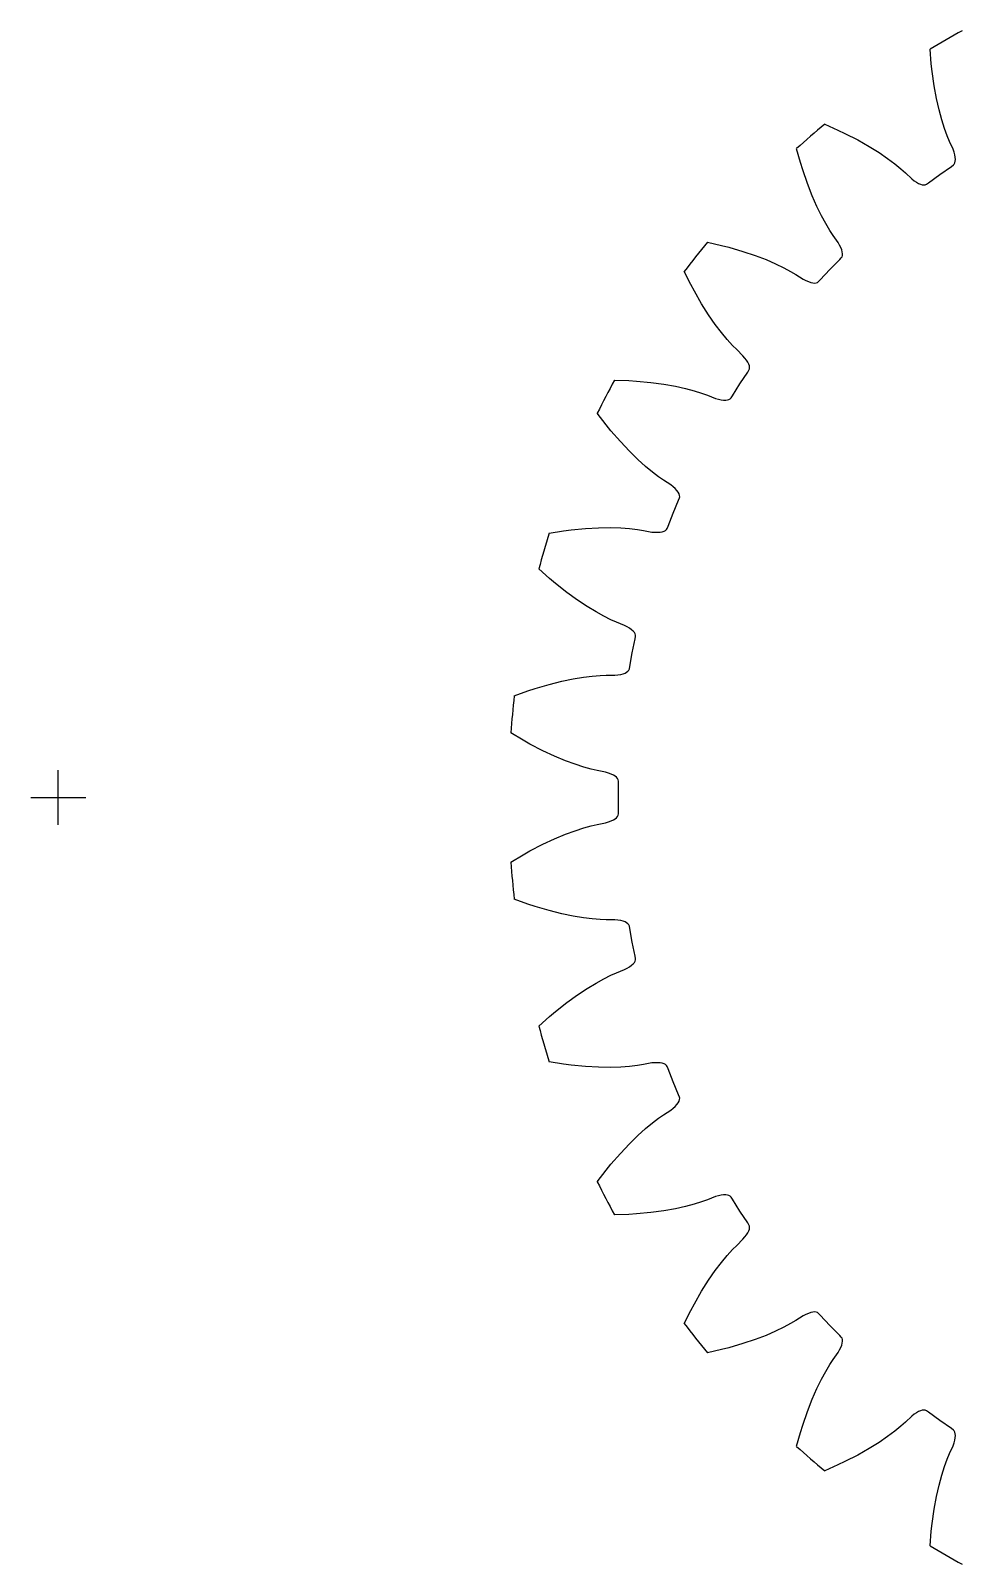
# Model space of a CAD drawing. Extents: x -0.3 to 22, y -8.7 to 8.7.
# Drawn here: x -0.28 to 9.04, y -7.67 to 7.67 of the extents above; entities that cross this region are included whole.
import ezdxf

# ---------------------------------------------------------------- set-up
doc = ezdxf.new("R2010")
doc.units = 0
doc.header["$MEASUREMENT"] = 0
doc.layers.get('0').update_dxf_attribs({"linetype": 'CONTINUOUS'})
doc.layers.add('layer0', color=7, linetype='CONTINUOUS')
doc.layers.add('layer1', color=7, linetype='CONTINUOUS')

msp = doc.modelspace()

# ---------------------------------------------------------------- linework, layer by layer
for p, q in [((0, -0.275), (0, 0.275)), ((0, -0.275), (0, 0.275)), ((-0.275, 0), (0.275, 0)), ((-0.275, 0), (0.275, 0))]:
    msp.add_line(p, q)
at = {"layer": 'layer0'}
for p, q in [((8.726, 7.339), (8.715, 7.483)), ((8.735, 7.262), (8.726, 7.339)), ((8.755, 7.119), (8.735, 7.262)), ((8.779, 6.99), (8.755, 7.119)), ((8.805, 6.877), (8.779, 6.99)), ((8.832, 6.777), (8.805, 6.877)), ((8.859, 6.691), (8.832, 6.777)), ((7.662, 6.733), (7.794, 6.675)), ((7.794, 6.675), (7.864, 6.642)), ((7.864, 6.642), (7.993, 6.576)), ((8.886, 6.618), (8.859, 6.691)), ((8.909, 6.562), (8.886, 6.618)), ((7.419, 6.35), (7.38, 6.489)), ((7.993, 6.576), (8.106, 6.512)), ((8.106, 6.512), (8.205, 6.45)), ((8.205, 6.45), (8.291, 6.391)), ((8.945, 6.483), (8.909, 6.562)), ((8.955, 6.454), (8.945, 6.483)), ((8.962, 6.427), (8.955, 6.454)), ((7.442, 6.277), (7.419, 6.35)), ((8.291, 6.391), (8.363, 6.338)), ((8.363, 6.338), (8.424, 6.288)), ((8.813, 6.232), (8.928, 6.312)), ((8.928, 6.312), (8.948, 6.326)), ((8.948, 6.326), (8.957, 6.335)), ((8.957, 6.335), (8.963, 6.348)), ((8.967, 6.403), (8.962, 6.427)), ((8.963, 6.348), (8.967, 6.363)), ((8.968, 6.382), (8.967, 6.403)), ((8.967, 6.363), (8.968, 6.382)), ((7.489, 6.14), (7.442, 6.277)), ((7.537, 6.018), (7.489, 6.14)), ((8.424, 6.288), (8.469, 6.248)), ((8.469, 6.248), (8.532, 6.189)), ((8.532, 6.189), (8.556, 6.169)), ((8.556, 6.169), (8.579, 6.154)), ((8.579, 6.154), (8.6, 6.142)), ((8.6, 6.142), (8.62, 6.134)), ((8.679, 6.135), (8.699, 6.149)), ((8.699, 6.149), (8.813, 6.232)), ((7.584, 5.911), (7.537, 6.018)), ((8.62, 6.134), (8.637, 6.129)), ((8.637, 6.129), (8.653, 6.128)), ((8.653, 6.128), (8.667, 6.129)), ((8.667, 6.129), (8.679, 6.135)), ((7.63, 5.818), (7.584, 5.911)), ((7.672, 5.74), (7.63, 5.818)), ((7.713, 5.672), (7.672, 5.74)), ((6.489, 5.554), (6.63, 5.522)), ((6.63, 5.522), (6.704, 5.503)), ((7.746, 5.622), (7.713, 5.672)), ((7.796, 5.551), (7.746, 5.622)), ((7.811, 5.524), (7.796, 5.551)), ((7.823, 5.5), (7.811, 5.524)), ((6.704, 5.503), (6.843, 5.462)), ((6.843, 5.462), (6.967, 5.42)), ((6.967, 5.42), (7.076, 5.379)), ((7.076, 5.379), (7.171, 5.337)), ((7.713, 5.279), (7.812, 5.38)), ((7.812, 5.38), (7.828, 5.397)), ((7.832, 5.477), (7.823, 5.5)), ((7.828, 5.397), (7.835, 5.408)), ((7.838, 5.456), (7.832, 5.477)), ((7.835, 5.408), (7.839, 5.422)), ((7.84, 5.438), (7.838, 5.456)), ((7.839, 5.422), (7.84, 5.438)), ((6.323, 5.132), (6.258, 5.261)), ((7.171, 5.337), (7.252, 5.298)), ((7.252, 5.298), (7.321, 5.261)), ((7.321, 5.261), (7.373, 5.23)), ((7.373, 5.23), (7.446, 5.184)), ((7.617, 5.176), (7.713, 5.279)), ((6.359, 5.064), (6.323, 5.132)), ((6.431, 4.938), (6.359, 5.064)), ((7.446, 5.184), (7.473, 5.17)), ((7.473, 5.17), (7.499, 5.159)), ((7.499, 5.159), (7.522, 5.151)), ((7.522, 5.151), (7.542, 5.147)), ((7.542, 5.147), (7.561, 5.145)), ((7.561, 5.145), (7.577, 5.147)), ((7.577, 5.147), (7.59, 5.151)), ((7.59, 5.151), (7.601, 5.159)), ((7.601, 5.159), (7.617, 5.176)), ((6.501, 4.828), (6.431, 4.938)), ((6.567, 4.732), (6.501, 4.828)), ((6.63, 4.649), (6.567, 4.732)), ((6.687, 4.58), (6.63, 4.649)), ((6.739, 4.522), (6.687, 4.58)), ((6.782, 4.479), (6.739, 4.522)), ((6.844, 4.418), (6.782, 4.479)), ((6.864, 4.395), (6.844, 4.418)), ((6.881, 4.373), (6.864, 4.395)), ((6.894, 4.353), (6.881, 4.373)), ((6.903, 4.333), (6.894, 4.353)), ((6.909, 4.316), (6.903, 4.333)), ((6.911, 4.3), (6.909, 4.316)), ((6.909, 4.286), (6.911, 4.3)), ((5.56, 4.174), (5.704, 4.169)), ((5.704, 4.169), (5.781, 4.165)), ((5.781, 4.165), (5.925, 4.151)), ((5.925, 4.151), (6.055, 4.133)), ((6.814, 4.136), (6.892, 4.254)), ((6.892, 4.254), (6.905, 4.274)), ((6.905, 4.274), (6.909, 4.286)), ((6.055, 4.133), (6.169, 4.113)), ((6.169, 4.113), (6.271, 4.09)), ((6.271, 4.09), (6.357, 4.067)), ((6.357, 4.067), (6.432, 4.044)), ((6.432, 4.044), (6.489, 4.023)), ((6.489, 4.023), (6.57, 3.992)), ((6.57, 3.992), (6.599, 3.983)), ((6.718, 3.987), (6.727, 3.996)), ((6.727, 3.996), (6.739, 4.017)), ((6.739, 4.017), (6.814, 4.136)), ((5.477, 3.728), (5.389, 3.843)), ((6.599, 3.983), (6.626, 3.977)), ((6.626, 3.977), (6.65, 3.974)), ((6.65, 3.974), (6.672, 3.973)), ((6.672, 3.973), (6.69, 3.976)), ((6.69, 3.976), (6.705, 3.98)), ((6.705, 3.98), (6.718, 3.987)), ((5.525, 3.668), (5.477, 3.728)), ((5.62, 3.559), (5.525, 3.668)), ((5.709, 3.463), (5.62, 3.559)), ((5.793, 3.382), (5.709, 3.463)), ((5.87, 3.312), (5.793, 3.382)), ((5.939, 3.255), (5.87, 3.312)), ((6.001, 3.208), (5.939, 3.255)), ((6.051, 3.173), (6.001, 3.208)), ((6.124, 3.126), (6.051, 3.173)), ((6.148, 3.107), (6.124, 3.126)), ((6.168, 3.089), (6.148, 3.107)), ((6.185, 3.071), (6.168, 3.089)), ((6.197, 3.054), (6.185, 3.071)), ((6.148, 2.843), (6.201, 2.973)), ((6.206, 3.038), (6.197, 3.054)), ((6.201, 2.973), (6.211, 2.996)), ((6.212, 3.022), (6.206, 3.038)), ((6.211, 2.996), (6.213, 3.008)), ((6.213, 3.008), (6.212, 3.022)), ((6.097, 2.712), (6.148, 2.843)), ((4.909, 2.643), (5.051, 2.666)), ((5.051, 2.666), (5.128, 2.676)), ((5.128, 2.676), (5.272, 2.69)), ((5.272, 2.69), (5.402, 2.697)), ((5.402, 2.697), (5.519, 2.699)), ((5.519, 2.699), (5.623, 2.696)), ((5.623, 2.696), (5.712, 2.689)), ((5.712, 2.689), (5.79, 2.68)), ((5.79, 2.68), (5.85, 2.671)), ((5.85, 2.671), (5.935, 2.655)), ((5.935, 2.655), (5.966, 2.652)), ((5.966, 2.652), (5.993, 2.652)), ((5.993, 2.652), (6.017, 2.653)), ((6.017, 2.653), (6.038, 2.657)), ((6.038, 2.657), (6.056, 2.662)), ((6.056, 2.662), (6.07, 2.67)), ((6.07, 2.67), (6.081, 2.679)), ((6.081, 2.679), (6.088, 2.69)), ((6.088, 2.69), (6.097, 2.712)), ((4.912, 2.19), (4.804, 2.286)), ((4.97, 2.14), (4.912, 2.19)), ((5.084, 2.05), (4.97, 2.14)), ((5.19, 1.974), (5.084, 2.05)), ((5.287, 1.909), (5.19, 1.974)), ((5.376, 1.856), (5.287, 1.909)), ((5.455, 1.813), (5.376, 1.856)), ((5.525, 1.778), (5.455, 1.813)), ((5.58, 1.754), (5.525, 1.778)), ((5.661, 1.721), (5.58, 1.754)), ((5.688, 1.707), (5.661, 1.721)), ((5.712, 1.693), (5.688, 1.707)), ((5.731, 1.678), (5.712, 1.693)), ((5.747, 1.664), (5.731, 1.678)), ((5.738, 1.448), (5.766, 1.586)), ((5.759, 1.65), (5.747, 1.664)), ((5.767, 1.636), (5.759, 1.65)), ((5.766, 1.586), (5.771, 1.609)), ((5.771, 1.622), (5.767, 1.636)), ((5.771, 1.609), (5.771, 1.622)), ((5.713, 1.309), (5.738, 1.448)), ((5.595, 1.226), (5.623, 1.23)), ((5.623, 1.23), (5.646, 1.236)), ((5.646, 1.236), (5.666, 1.244)), ((5.666, 1.244), (5.682, 1.253)), ((5.682, 1.253), (5.695, 1.263)), ((5.695, 1.263), (5.704, 1.274)), ((5.704, 1.274), (5.709, 1.286)), ((5.709, 1.286), (5.713, 1.309)), ((4.695, 1.066), (4.768, 1.09)), ((4.768, 1.09), (4.907, 1.131)), ((4.907, 1.131), (5.034, 1.163)), ((5.034, 1.163), (5.148, 1.187)), ((5.148, 1.187), (5.251, 1.203)), ((5.251, 1.203), (5.339, 1.214)), ((5.339, 1.214), (5.418, 1.22)), ((5.418, 1.22), (5.478, 1.222)), ((5.478, 1.222), (5.565, 1.223)), ((5.565, 1.223), (5.595, 1.226)), ((4.559, 1.017), (4.695, 1.066)), ((4.648, 0.572), (4.524, 0.646)), ((4.715, 0.535), (4.648, 0.572)), ((4.844, 0.468), (4.715, 0.535)), ((4.962, 0.413), (4.844, 0.468)), ((5.07, 0.368), (4.962, 0.413)), ((5.167, 0.332), (5.07, 0.368)), ((5.253, 0.305), (5.167, 0.332)), ((5.328, 0.284), (5.253, 0.305)), ((5.387, 0.271), (5.328, 0.284)), ((5.472, 0.253), (5.387, 0.271)), ((5.502, 0.245), (5.472, 0.253)), ((5.528, 0.235), (5.502, 0.245)), ((5.55, 0.225), (5.528, 0.235)), ((5.568, 0.214), (5.55, 0.225)), ((5.582, 0.202), (5.568, 0.214)), ((5.592, 0.19), (5.582, 0.202)), ((5.599, 0.177), (5.592, 0.19)), ((5.602, 0.165), (5.599, 0.177)), ((5.601, 0.141), (5.602, 0.165)), ((5.6, 0), (5.601, 0.141)), ((5.601, -0.141), (5.6, 0)), ((5.602, -0.165), (5.601, -0.141)), ((5.167, -0.332), (5.253, -0.305)), ((5.253, -0.305), (5.328, -0.284)), ((5.328, -0.284), (5.387, -0.271)), ((5.387, -0.271), (5.472, -0.253)), ((5.472, -0.253), (5.502, -0.245)), ((5.502, -0.245), (5.528, -0.235)), ((5.528, -0.235), (5.55, -0.225)), ((5.55, -0.225), (5.568, -0.214)), ((5.568, -0.214), (5.582, -0.202)), ((5.582, -0.202), (5.592, -0.19)), ((5.592, -0.19), (5.599, -0.177)), ((5.599, -0.177), (5.602, -0.165)), ((4.844, -0.468), (4.962, -0.413)), ((4.962, -0.413), (5.07, -0.368)), ((5.07, -0.368), (5.167, -0.332)), ((4.524, -0.646), (4.648, -0.572)), ((4.648, -0.572), (4.715, -0.535)), ((4.715, -0.535), (4.844, -0.468)), ((4.695, -1.066), (4.559, -1.017)), ((4.768, -1.09), (4.695, -1.066)), ((4.907, -1.131), (4.768, -1.09)), ((5.034, -1.163), (4.907, -1.131)), ((5.148, -1.187), (5.034, -1.163)), ((5.251, -1.203), (5.148, -1.187)), ((5.339, -1.214), (5.251, -1.203)), ((5.418, -1.22), (5.339, -1.214)), ((5.478, -1.222), (5.418, -1.22)), ((5.565, -1.223), (5.478, -1.222)), ((5.595, -1.226), (5.565, -1.223)), ((5.623, -1.23), (5.595, -1.226)), ((5.646, -1.236), (5.623, -1.23)), ((5.666, -1.244), (5.646, -1.236)), ((5.682, -1.253), (5.666, -1.244)), ((5.695, -1.263), (5.682, -1.253)), ((5.704, -1.274), (5.695, -1.263)), ((5.709, -1.286), (5.704, -1.274)), ((5.713, -1.309), (5.709, -1.286)), ((5.738, -1.448), (5.713, -1.309)), ((5.766, -1.586), (5.738, -1.448)), ((5.712, -1.693), (5.731, -1.678)), ((5.731, -1.678), (5.747, -1.664)), ((5.747, -1.664), (5.759, -1.65)), ((5.759, -1.65), (5.767, -1.636)), ((5.771, -1.609), (5.766, -1.586)), ((5.767, -1.636), (5.771, -1.622)), ((5.771, -1.622), (5.771, -1.609)), ((5.376, -1.856), (5.455, -1.813)), ((5.455, -1.813), (5.525, -1.778)), ((5.525, -1.778), (5.58, -1.754)), ((5.58, -1.754), (5.661, -1.721)), ((5.661, -1.721), (5.688, -1.707)), ((5.688, -1.707), (5.712, -1.693)), ((5.084, -2.05), (5.19, -1.974)), ((5.19, -1.974), (5.287, -1.909)), ((5.287, -1.909), (5.376, -1.856)), ((4.912, -2.19), (4.97, -2.14)), ((4.97, -2.14), (5.084, -2.05)), ((4.804, -2.286), (4.912, -2.19)), ((5.051, -2.666), (4.909, -2.643)), ((5.128, -2.676), (5.051, -2.666)), ((5.272, -2.69), (5.128, -2.676)), ((5.402, -2.697), (5.272, -2.69)), ((5.519, -2.699), (5.402, -2.697)), ((5.623, -2.696), (5.519, -2.699)), ((5.712, -2.689), (5.623, -2.696)), ((5.79, -2.68), (5.712, -2.689)), ((5.85, -2.671), (5.79, -2.68)), ((5.935, -2.655), (5.85, -2.671)), ((5.966, -2.652), (5.935, -2.655)), ((5.993, -2.652), (5.966, -2.652)), ((6.017, -2.653), (5.993, -2.652)), ((6.038, -2.657), (6.017, -2.653)), ((6.056, -2.662), (6.038, -2.657)), ((6.07, -2.67), (6.056, -2.662)), ((6.081, -2.679), (6.07, -2.67)), ((6.088, -2.69), (6.081, -2.679)), ((6.097, -2.712), (6.088, -2.69)), ((6.148, -2.843), (6.097, -2.712)), ((6.201, -2.973), (6.148, -2.843)), ((6.185, -3.071), (6.197, -3.054)), ((6.197, -3.054), (6.206, -3.038)), ((6.211, -2.996), (6.201, -2.973)), ((6.206, -3.038), (6.212, -3.022)), ((6.213, -3.008), (6.211, -2.996)), ((6.212, -3.022), (6.213, -3.008)), ((5.939, -3.255), (6.001, -3.208)), ((6.001, -3.208), (6.051, -3.173)), ((6.051, -3.173), (6.124, -3.126)), ((6.124, -3.126), (6.148, -3.107)), ((6.148, -3.107), (6.168, -3.089)), ((6.168, -3.089), (6.185, -3.071)), ((5.793, -3.382), (5.87, -3.312)), ((5.87, -3.312), (5.939, -3.255)), ((5.62, -3.559), (5.709, -3.463)), ((5.709, -3.463), (5.793, -3.382)), ((5.477, -3.728), (5.525, -3.668)), ((5.525, -3.668), (5.62, -3.559)), ((5.389, -3.843), (5.477, -3.728)), ((6.599, -3.983), (6.57, -3.992)), ((6.626, -3.977), (6.599, -3.983)), ((6.65, -3.974), (6.626, -3.977)), ((6.672, -3.973), (6.65, -3.974)), ((6.69, -3.976), (6.672, -3.973)), ((6.705, -3.98), (6.69, -3.976)), ((6.718, -3.987), (6.705, -3.98)), ((6.727, -3.996), (6.718, -3.987)), ((6.055, -4.133), (5.925, -4.151)), ((6.169, -4.113), (6.055, -4.133)), ((6.271, -4.09), (6.169, -4.113)), ((6.357, -4.067), (6.271, -4.09)), ((6.432, -4.044), (6.357, -4.067)), ((6.489, -4.023), (6.432, -4.044)), ((6.57, -3.992), (6.489, -4.023)), ((6.739, -4.017), (6.727, -3.996)), ((6.814, -4.136), (6.739, -4.017)), ((6.892, -4.254), (6.814, -4.136)), ((5.704, -4.169), (5.56, -4.174)), ((5.781, -4.165), (5.704, -4.169)), ((5.925, -4.151), (5.781, -4.165)), ((6.905, -4.274), (6.892, -4.254)), ((6.909, -4.286), (6.905, -4.274)), ((6.911, -4.3), (6.909, -4.286)), ((6.782, -4.479), (6.844, -4.418)), ((6.844, -4.418), (6.864, -4.395)), ((6.864, -4.395), (6.881, -4.373)), ((6.881, -4.373), (6.894, -4.353)), ((6.894, -4.353), (6.903, -4.333)), ((6.903, -4.333), (6.909, -4.316)), ((6.909, -4.316), (6.911, -4.3)), ((6.63, -4.649), (6.687, -4.58)), ((6.687, -4.58), (6.739, -4.522)), ((6.739, -4.522), (6.782, -4.479)), ((6.501, -4.828), (6.567, -4.732)), ((6.567, -4.732), (6.63, -4.649)), ((6.431, -4.938), (6.501, -4.828)), ((6.359, -5.064), (6.431, -4.938)), ((6.258, -5.261), (6.323, -5.132)), ((6.323, -5.132), (6.359, -5.064)), ((7.446, -5.184), (7.373, -5.23)), ((7.473, -5.17), (7.446, -5.184)), ((7.499, -5.159), (7.473, -5.17)), ((7.522, -5.151), (7.499, -5.159)), ((7.542, -5.147), (7.522, -5.151)), ((7.561, -5.145), (7.542, -5.147)), ((7.577, -5.147), (7.561, -5.145)), ((7.59, -5.151), (7.577, -5.147)), ((7.601, -5.159), (7.59, -5.151)), ((7.617, -5.176), (7.601, -5.159)), ((7.713, -5.279), (7.617, -5.176)), ((7.171, -5.337), (7.076, -5.379)), ((7.252, -5.298), (7.171, -5.337)), ((7.321, -5.261), (7.252, -5.298)), ((7.373, -5.23), (7.321, -5.261)), ((7.812, -5.38), (7.713, -5.279)), ((6.704, -5.503), (6.63, -5.522)), ((6.843, -5.462), (6.704, -5.503)), ((6.967, -5.42), (6.843, -5.462)), ((7.076, -5.379), (6.967, -5.42)), ((7.811, -5.524), (7.823, -5.5)), ((7.828, -5.397), (7.812, -5.38)), ((7.823, -5.5), (7.832, -5.477)), ((7.835, -5.408), (7.828, -5.397)), ((7.832, -5.477), (7.838, -5.456)), ((7.839, -5.422), (7.835, -5.408)), ((7.838, -5.456), (7.84, -5.438)), ((7.84, -5.438), (7.839, -5.422)), ((6.63, -5.522), (6.489, -5.554)), ((7.672, -5.74), (7.713, -5.672)), ((7.713, -5.672), (7.746, -5.622)), ((7.746, -5.622), (7.796, -5.551)), ((7.796, -5.551), (7.811, -5.524)), ((7.584, -5.911), (7.63, -5.818)), ((7.63, -5.818), (7.672, -5.74)), ((7.537, -6.018), (7.584, -5.911)), ((7.489, -6.14), (7.537, -6.018)), ((8.62, -6.134), (8.6, -6.142)), ((8.637, -6.129), (8.62, -6.134)), ((8.653, -6.128), (8.637, -6.129)), ((8.667, -6.129), (8.653, -6.128)), ((8.679, -6.135), (8.667, -6.129)), ((8.699, -6.149), (8.679, -6.135)), ((7.419, -6.35), (7.442, -6.277)), ((7.442, -6.277), (7.489, -6.14)), ((8.424, -6.288), (8.363, -6.338)), ((8.469, -6.248), (8.424, -6.288)), ((8.532, -6.189), (8.469, -6.248)), ((8.556, -6.169), (8.532, -6.189)), ((8.579, -6.154), (8.556, -6.169)), ((8.6, -6.142), (8.579, -6.154)), ((8.813, -6.232), (8.699, -6.149)), ((8.928, -6.312), (8.813, -6.232)), ((7.38, -6.489), (7.419, -6.35)), ((8.291, -6.391), (8.205, -6.45)), ((8.363, -6.338), (8.291, -6.391)), ((8.948, -6.326), (8.928, -6.312)), ((8.957, -6.335), (8.948, -6.326)), ((8.955, -6.454), (8.962, -6.427)), ((8.963, -6.348), (8.957, -6.335)), ((8.962, -6.427), (8.967, -6.403)), ((8.967, -6.363), (8.963, -6.348)), ((8.968, -6.382), (8.967, -6.363)), ((8.967, -6.403), (8.968, -6.382)), ((7.993, -6.576), (7.864, -6.642)), ((8.106, -6.512), (7.993, -6.576)), ((8.205, -6.45), (8.106, -6.512)), ((8.886, -6.618), (8.909, -6.562)), ((8.909, -6.562), (8.945, -6.483)), ((8.945, -6.483), (8.955, -6.454)), ((7.794, -6.675), (7.662, -6.733)), ((7.864, -6.642), (7.794, -6.675)), ((8.832, -6.777), (8.859, -6.691)), ((8.859, -6.691), (8.886, -6.618)), ((8.779, -6.99), (8.805, -6.877)), ((8.805, -6.877), (8.832, -6.777)), ((8.755, -7.119), (8.779, -6.99)), ((8.735, -7.262), (8.755, -7.119)), ((8.715, -7.483), (8.726, -7.339)), ((8.726, -7.339), (8.735, -7.262))]:
    msp.add_line(p, q, dxfattribs=at)
for start, end in [(118.7795, 121.2205), (129.6886, 132.1296), (140.5977, 143.0387), (151.5068, 153.9478), (162.4159, 164.8569), (173.325, 175.766), (184.234, 186.675), (195.1431, 197.5841), (206.0522, 208.4932), (216.9613, 219.4023), (227.8704, 230.3114), (238.7795, 241.2205)]:
    msp.add_arc((13.25, 0), 8.75, start, end, dxfattribs=at)
at = {"layer": 'layer1'}
for p, q in [((8.726, 7.339), (8.715, 7.483)), ((8.735, 7.262), (8.726, 7.339)), ((8.755, 7.119), (8.735, 7.262)), ((8.779, 6.99), (8.755, 7.119)), ((8.805, 6.877), (8.779, 6.99)), ((8.832, 6.777), (8.805, 6.877)), ((8.859, 6.691), (8.832, 6.777)), ((7.662, 6.733), (7.794, 6.675)), ((7.794, 6.675), (7.864, 6.642)), ((7.864, 6.642), (7.993, 6.576)), ((8.886, 6.618), (8.859, 6.691)), ((8.909, 6.562), (8.886, 6.618)), ((7.419, 6.35), (7.38, 6.489)), ((7.993, 6.576), (8.106, 6.512)), ((8.106, 6.512), (8.205, 6.45)), ((8.205, 6.45), (8.291, 6.391)), ((8.945, 6.483), (8.909, 6.562)), ((8.955, 6.454), (8.945, 6.483)), ((8.962, 6.427), (8.955, 6.454)), ((7.442, 6.277), (7.419, 6.35)), ((8.291, 6.391), (8.363, 6.338)), ((8.363, 6.338), (8.424, 6.288)), ((8.813, 6.232), (8.928, 6.312)), ((8.928, 6.312), (8.948, 6.326)), ((8.948, 6.326), (8.957, 6.335)), ((8.957, 6.335), (8.963, 6.348)), ((8.967, 6.403), (8.962, 6.427)), ((8.963, 6.348), (8.967, 6.363)), ((8.968, 6.382), (8.967, 6.403)), ((8.967, 6.363), (8.968, 6.382)), ((7.489, 6.14), (7.442, 6.277)), ((7.537, 6.018), (7.489, 6.14)), ((8.424, 6.288), (8.469, 6.248)), ((8.469, 6.248), (8.532, 6.189)), ((8.532, 6.189), (8.556, 6.169)), ((8.556, 6.169), (8.579, 6.154)), ((8.579, 6.154), (8.6, 6.142)), ((8.6, 6.142), (8.62, 6.134)), ((8.679, 6.135), (8.699, 6.149)), ((8.699, 6.149), (8.813, 6.232)), ((7.584, 5.911), (7.537, 6.018)), ((8.62, 6.134), (8.637, 6.129)), ((8.637, 6.129), (8.653, 6.128)), ((8.653, 6.128), (8.667, 6.129)), ((8.667, 6.129), (8.679, 6.135)), ((7.63, 5.818), (7.584, 5.911)), ((7.672, 5.74), (7.63, 5.818)), ((7.713, 5.672), (7.672, 5.74)), ((6.489, 5.554), (6.63, 5.522)), ((6.63, 5.522), (6.704, 5.503)), ((7.746, 5.622), (7.713, 5.672)), ((7.796, 5.551), (7.746, 5.622)), ((7.811, 5.524), (7.796, 5.551)), ((7.823, 5.5), (7.811, 5.524)), ((6.704, 5.503), (6.843, 5.462)), ((6.843, 5.462), (6.967, 5.42)), ((6.967, 5.42), (7.076, 5.379)), ((7.076, 5.379), (7.171, 5.337)), ((7.713, 5.279), (7.812, 5.38)), ((7.812, 5.38), (7.828, 5.397)), ((7.832, 5.477), (7.823, 5.5)), ((7.828, 5.397), (7.835, 5.408)), ((7.838, 5.456), (7.832, 5.477)), ((7.835, 5.408), (7.839, 5.422)), ((7.84, 5.438), (7.838, 5.456)), ((7.839, 5.422), (7.84, 5.438)), ((6.323, 5.132), (6.258, 5.261)), ((7.171, 5.337), (7.252, 5.298)), ((7.252, 5.298), (7.321, 5.261)), ((7.321, 5.261), (7.373, 5.23)), ((7.373, 5.23), (7.446, 5.184)), ((7.617, 5.176), (7.713, 5.279)), ((6.359, 5.064), (6.323, 5.132)), ((6.431, 4.938), (6.359, 5.064)), ((7.446, 5.184), (7.473, 5.17)), ((7.473, 5.17), (7.499, 5.159)), ((7.499, 5.159), (7.522, 5.151)), ((7.522, 5.151), (7.542, 5.147)), ((7.542, 5.147), (7.561, 5.145)), ((7.561, 5.145), (7.577, 5.147)), ((7.577, 5.147), (7.59, 5.151)), ((7.59, 5.151), (7.601, 5.159)), ((7.601, 5.159), (7.617, 5.176)), ((6.501, 4.828), (6.431, 4.938)), ((6.567, 4.732), (6.501, 4.828)), ((6.63, 4.649), (6.567, 4.732)), ((6.687, 4.58), (6.63, 4.649)), ((6.739, 4.522), (6.687, 4.58)), ((6.782, 4.479), (6.739, 4.522)), ((6.844, 4.418), (6.782, 4.479)), ((6.864, 4.395), (6.844, 4.418)), ((6.881, 4.373), (6.864, 4.395)), ((6.894, 4.353), (6.881, 4.373)), ((6.903, 4.333), (6.894, 4.353)), ((6.909, 4.316), (6.903, 4.333)), ((6.911, 4.3), (6.909, 4.316)), ((6.909, 4.286), (6.911, 4.3)), ((5.56, 4.174), (5.704, 4.169)), ((5.704, 4.169), (5.781, 4.165)), ((5.781, 4.165), (5.925, 4.151)), ((5.925, 4.151), (6.055, 4.133)), ((6.814, 4.136), (6.892, 4.254)), ((6.892, 4.254), (6.905, 4.274)), ((6.905, 4.274), (6.909, 4.286)), ((6.055, 4.133), (6.169, 4.113)), ((6.169, 4.113), (6.271, 4.09)), ((6.271, 4.09), (6.357, 4.067)), ((6.357, 4.067), (6.432, 4.044)), ((6.432, 4.044), (6.489, 4.023)), ((6.489, 4.023), (6.57, 3.992)), ((6.57, 3.992), (6.599, 3.983)), ((6.718, 3.987), (6.727, 3.996)), ((6.727, 3.996), (6.739, 4.017)), ((6.739, 4.017), (6.814, 4.136)), ((5.477, 3.728), (5.389, 3.843)), ((6.599, 3.983), (6.626, 3.977)), ((6.626, 3.977), (6.65, 3.974)), ((6.65, 3.974), (6.672, 3.973)), ((6.672, 3.973), (6.69, 3.976)), ((6.69, 3.976), (6.705, 3.98)), ((6.705, 3.98), (6.718, 3.987)), ((5.525, 3.668), (5.477, 3.728)), ((5.62, 3.559), (5.525, 3.668)), ((5.709, 3.463), (5.62, 3.559)), ((5.793, 3.382), (5.709, 3.463)), ((5.87, 3.312), (5.793, 3.382)), ((5.939, 3.255), (5.87, 3.312)), ((6.001, 3.208), (5.939, 3.255)), ((6.051, 3.173), (6.001, 3.208)), ((6.124, 3.126), (6.051, 3.173)), ((6.148, 3.107), (6.124, 3.126)), ((6.168, 3.089), (6.148, 3.107)), ((6.185, 3.071), (6.168, 3.089)), ((6.197, 3.054), (6.185, 3.071)), ((6.148, 2.843), (6.201, 2.973)), ((6.206, 3.038), (6.197, 3.054)), ((6.201, 2.973), (6.211, 2.996)), ((6.212, 3.022), (6.206, 3.038)), ((6.211, 2.996), (6.213, 3.008)), ((6.213, 3.008), (6.212, 3.022)), ((6.097, 2.712), (6.148, 2.843)), ((4.909, 2.643), (5.051, 2.666)), ((5.051, 2.666), (5.128, 2.676)), ((5.128, 2.676), (5.272, 2.69)), ((5.272, 2.69), (5.402, 2.697)), ((5.402, 2.697), (5.519, 2.699)), ((5.519, 2.699), (5.623, 2.696)), ((5.623, 2.696), (5.712, 2.689)), ((5.712, 2.689), (5.79, 2.68)), ((5.79, 2.68), (5.85, 2.671)), ((5.85, 2.671), (5.935, 2.655)), ((5.935, 2.655), (5.966, 2.652)), ((5.966, 2.652), (5.993, 2.652)), ((5.993, 2.652), (6.017, 2.653)), ((6.017, 2.653), (6.038, 2.657)), ((6.038, 2.657), (6.056, 2.662)), ((6.056, 2.662), (6.07, 2.67)), ((6.07, 2.67), (6.081, 2.679)), ((6.081, 2.679), (6.088, 2.69)), ((6.088, 2.69), (6.097, 2.712)), ((4.912, 2.19), (4.804, 2.286)), ((4.97, 2.14), (4.912, 2.19)), ((5.084, 2.05), (4.97, 2.14)), ((5.19, 1.974), (5.084, 2.05)), ((5.287, 1.909), (5.19, 1.974)), ((5.376, 1.856), (5.287, 1.909)), ((5.455, 1.813), (5.376, 1.856)), ((5.525, 1.778), (5.455, 1.813)), ((5.58, 1.754), (5.525, 1.778)), ((5.661, 1.721), (5.58, 1.754)), ((5.688, 1.707), (5.661, 1.721)), ((5.712, 1.693), (5.688, 1.707)), ((5.731, 1.678), (5.712, 1.693)), ((5.747, 1.664), (5.731, 1.678)), ((5.738, 1.448), (5.766, 1.586)), ((5.759, 1.65), (5.747, 1.664)), ((5.767, 1.636), (5.759, 1.65)), ((5.766, 1.586), (5.771, 1.609)), ((5.771, 1.622), (5.767, 1.636)), ((5.771, 1.609), (5.771, 1.622)), ((5.713, 1.309), (5.738, 1.448)), ((5.595, 1.226), (5.623, 1.23)), ((5.623, 1.23), (5.646, 1.236)), ((5.646, 1.236), (5.666, 1.244)), ((5.666, 1.244), (5.682, 1.253)), ((5.682, 1.253), (5.695, 1.263)), ((5.695, 1.263), (5.704, 1.274)), ((5.704, 1.274), (5.709, 1.286)), ((5.709, 1.286), (5.713, 1.309)), ((4.695, 1.066), (4.768, 1.09)), ((4.768, 1.09), (4.907, 1.131)), ((4.907, 1.131), (5.034, 1.163)), ((5.034, 1.163), (5.148, 1.187)), ((5.148, 1.187), (5.251, 1.203)), ((5.251, 1.203), (5.339, 1.214)), ((5.339, 1.214), (5.418, 1.22)), ((5.418, 1.22), (5.478, 1.222)), ((5.478, 1.222), (5.565, 1.223)), ((5.565, 1.223), (5.595, 1.226)), ((4.559, 1.017), (4.695, 1.066)), ((4.648, 0.572), (4.524, 0.646)), ((4.715, 0.535), (4.648, 0.572)), ((4.844, 0.468), (4.715, 0.535)), ((4.962, 0.413), (4.844, 0.468)), ((5.07, 0.368), (4.962, 0.413)), ((5.167, 0.332), (5.07, 0.368)), ((5.253, 0.305), (5.167, 0.332)), ((5.328, 0.284), (5.253, 0.305)), ((5.387, 0.271), (5.328, 0.284)), ((5.472, 0.253), (5.387, 0.271)), ((5.502, 0.245), (5.472, 0.253)), ((5.528, 0.235), (5.502, 0.245)), ((5.55, 0.225), (5.528, 0.235)), ((5.568, 0.214), (5.55, 0.225)), ((5.582, 0.202), (5.568, 0.214)), ((5.592, 0.19), (5.582, 0.202)), ((5.599, 0.177), (5.592, 0.19)), ((5.602, 0.165), (5.599, 0.177)), ((5.601, 0.141), (5.602, 0.165)), ((5.6, 0), (5.601, 0.141)), ((5.601, -0.141), (5.6, 0)), ((5.602, -0.165), (5.601, -0.141)), ((5.167, -0.332), (5.253, -0.305)), ((5.253, -0.305), (5.328, -0.284)), ((5.328, -0.284), (5.387, -0.271)), ((5.387, -0.271), (5.472, -0.253)), ((5.472, -0.253), (5.502, -0.245)), ((5.502, -0.245), (5.528, -0.235)), ((5.528, -0.235), (5.55, -0.225)), ((5.55, -0.225), (5.568, -0.214)), ((5.568, -0.214), (5.582, -0.202)), ((5.582, -0.202), (5.592, -0.19)), ((5.592, -0.19), (5.599, -0.177)), ((5.599, -0.177), (5.602, -0.165)), ((4.844, -0.468), (4.962, -0.413)), ((4.962, -0.413), (5.07, -0.368)), ((5.07, -0.368), (5.167, -0.332)), ((4.524, -0.646), (4.648, -0.572)), ((4.648, -0.572), (4.715, -0.535)), ((4.715, -0.535), (4.844, -0.468)), ((4.695, -1.066), (4.559, -1.017)), ((4.768, -1.09), (4.695, -1.066)), ((4.907, -1.131), (4.768, -1.09)), ((5.034, -1.163), (4.907, -1.131)), ((5.148, -1.187), (5.034, -1.163)), ((5.251, -1.203), (5.148, -1.187)), ((5.339, -1.214), (5.251, -1.203)), ((5.418, -1.22), (5.339, -1.214)), ((5.478, -1.222), (5.418, -1.22)), ((5.565, -1.223), (5.478, -1.222)), ((5.595, -1.226), (5.565, -1.223)), ((5.623, -1.23), (5.595, -1.226)), ((5.646, -1.236), (5.623, -1.23)), ((5.666, -1.244), (5.646, -1.236)), ((5.682, -1.253), (5.666, -1.244)), ((5.695, -1.263), (5.682, -1.253)), ((5.704, -1.274), (5.695, -1.263)), ((5.709, -1.286), (5.704, -1.274)), ((5.713, -1.309), (5.709, -1.286)), ((5.738, -1.448), (5.713, -1.309)), ((5.766, -1.586), (5.738, -1.448)), ((5.712, -1.693), (5.731, -1.678)), ((5.731, -1.678), (5.747, -1.664)), ((5.747, -1.664), (5.759, -1.65)), ((5.759, -1.65), (5.767, -1.636)), ((5.771, -1.609), (5.766, -1.586)), ((5.767, -1.636), (5.771, -1.622)), ((5.771, -1.622), (5.771, -1.609)), ((5.376, -1.856), (5.455, -1.813)), ((5.455, -1.813), (5.525, -1.778)), ((5.525, -1.778), (5.58, -1.754)), ((5.58, -1.754), (5.661, -1.721)), ((5.661, -1.721), (5.688, -1.707)), ((5.688, -1.707), (5.712, -1.693)), ((5.084, -2.05), (5.19, -1.974)), ((5.19, -1.974), (5.287, -1.909)), ((5.287, -1.909), (5.376, -1.856)), ((4.912, -2.19), (4.97, -2.14)), ((4.97, -2.14), (5.084, -2.05)), ((4.804, -2.286), (4.912, -2.19)), ((5.051, -2.666), (4.909, -2.643)), ((5.128, -2.676), (5.051, -2.666)), ((5.272, -2.69), (5.128, -2.676)), ((5.402, -2.697), (5.272, -2.69)), ((5.519, -2.699), (5.402, -2.697)), ((5.623, -2.696), (5.519, -2.699)), ((5.712, -2.689), (5.623, -2.696)), ((5.79, -2.68), (5.712, -2.689)), ((5.85, -2.671), (5.79, -2.68)), ((5.935, -2.655), (5.85, -2.671)), ((5.966, -2.652), (5.935, -2.655)), ((5.993, -2.652), (5.966, -2.652)), ((6.017, -2.653), (5.993, -2.652)), ((6.038, -2.657), (6.017, -2.653)), ((6.056, -2.662), (6.038, -2.657)), ((6.07, -2.67), (6.056, -2.662)), ((6.081, -2.679), (6.07, -2.67)), ((6.088, -2.69), (6.081, -2.679)), ((6.097, -2.712), (6.088, -2.69)), ((6.148, -2.843), (6.097, -2.712)), ((6.201, -2.973), (6.148, -2.843)), ((6.185, -3.071), (6.197, -3.054)), ((6.197, -3.054), (6.206, -3.038)), ((6.211, -2.996), (6.201, -2.973)), ((6.206, -3.038), (6.212, -3.022)), ((6.213, -3.008), (6.211, -2.996)), ((6.212, -3.022), (6.213, -3.008)), ((5.939, -3.255), (6.001, -3.208)), ((6.001, -3.208), (6.051, -3.173)), ((6.051, -3.173), (6.124, -3.126)), ((6.124, -3.126), (6.148, -3.107)), ((6.148, -3.107), (6.168, -3.089)), ((6.168, -3.089), (6.185, -3.071)), ((5.793, -3.382), (5.87, -3.312)), ((5.87, -3.312), (5.939, -3.255)), ((5.62, -3.559), (5.709, -3.463)), ((5.709, -3.463), (5.793, -3.382)), ((5.477, -3.728), (5.525, -3.668)), ((5.525, -3.668), (5.62, -3.559)), ((5.389, -3.843), (5.477, -3.728)), ((6.599, -3.983), (6.57, -3.992)), ((6.626, -3.977), (6.599, -3.983)), ((6.65, -3.974), (6.626, -3.977)), ((6.672, -3.973), (6.65, -3.974)), ((6.69, -3.976), (6.672, -3.973)), ((6.705, -3.98), (6.69, -3.976)), ((6.718, -3.987), (6.705, -3.98)), ((6.727, -3.996), (6.718, -3.987)), ((6.055, -4.133), (5.925, -4.151)), ((6.169, -4.113), (6.055, -4.133)), ((6.271, -4.09), (6.169, -4.113)), ((6.357, -4.067), (6.271, -4.09)), ((6.432, -4.044), (6.357, -4.067)), ((6.489, -4.023), (6.432, -4.044)), ((6.57, -3.992), (6.489, -4.023)), ((6.739, -4.017), (6.727, -3.996)), ((6.814, -4.136), (6.739, -4.017)), ((6.892, -4.254), (6.814, -4.136)), ((5.704, -4.169), (5.56, -4.174)), ((5.781, -4.165), (5.704, -4.169)), ((5.925, -4.151), (5.781, -4.165)), ((6.905, -4.274), (6.892, -4.254)), ((6.909, -4.286), (6.905, -4.274)), ((6.911, -4.3), (6.909, -4.286)), ((6.782, -4.479), (6.844, -4.418)), ((6.844, -4.418), (6.864, -4.395)), ((6.864, -4.395), (6.881, -4.373)), ((6.881, -4.373), (6.894, -4.353)), ((6.894, -4.353), (6.903, -4.333)), ((6.903, -4.333), (6.909, -4.316)), ((6.909, -4.316), (6.911, -4.3)), ((6.63, -4.649), (6.687, -4.58)), ((6.687, -4.58), (6.739, -4.522)), ((6.739, -4.522), (6.782, -4.479)), ((6.501, -4.828), (6.567, -4.732)), ((6.567, -4.732), (6.63, -4.649)), ((6.431, -4.938), (6.501, -4.828)), ((6.359, -5.064), (6.431, -4.938)), ((6.258, -5.261), (6.323, -5.132)), ((6.323, -5.132), (6.359, -5.064)), ((7.446, -5.184), (7.373, -5.23)), ((7.473, -5.17), (7.446, -5.184)), ((7.499, -5.159), (7.473, -5.17)), ((7.522, -5.151), (7.499, -5.159)), ((7.542, -5.147), (7.522, -5.151)), ((7.561, -5.145), (7.542, -5.147)), ((7.577, -5.147), (7.561, -5.145)), ((7.59, -5.151), (7.577, -5.147)), ((7.601, -5.159), (7.59, -5.151)), ((7.617, -5.176), (7.601, -5.159)), ((7.713, -5.279), (7.617, -5.176)), ((7.171, -5.337), (7.076, -5.379)), ((7.252, -5.298), (7.171, -5.337)), ((7.321, -5.261), (7.252, -5.298)), ((7.373, -5.23), (7.321, -5.261)), ((7.812, -5.38), (7.713, -5.279)), ((6.704, -5.503), (6.63, -5.522)), ((6.843, -5.462), (6.704, -5.503)), ((6.967, -5.42), (6.843, -5.462)), ((7.076, -5.379), (6.967, -5.42)), ((7.811, -5.524), (7.823, -5.5)), ((7.828, -5.397), (7.812, -5.38)), ((7.823, -5.5), (7.832, -5.477)), ((7.835, -5.408), (7.828, -5.397)), ((7.832, -5.477), (7.838, -5.456)), ((7.839, -5.422), (7.835, -5.408)), ((7.838, -5.456), (7.84, -5.438)), ((7.84, -5.438), (7.839, -5.422)), ((6.63, -5.522), (6.489, -5.554)), ((7.672, -5.74), (7.713, -5.672)), ((7.713, -5.672), (7.746, -5.622)), ((7.746, -5.622), (7.796, -5.551)), ((7.796, -5.551), (7.811, -5.524)), ((7.584, -5.911), (7.63, -5.818)), ((7.63, -5.818), (7.672, -5.74)), ((7.537, -6.018), (7.584, -5.911)), ((7.489, -6.14), (7.537, -6.018)), ((8.62, -6.134), (8.6, -6.142)), ((8.637, -6.129), (8.62, -6.134)), ((8.653, -6.128), (8.637, -6.129)), ((8.667, -6.129), (8.653, -6.128)), ((8.679, -6.135), (8.667, -6.129)), ((8.699, -6.149), (8.679, -6.135)), ((7.419, -6.35), (7.442, -6.277)), ((7.442, -6.277), (7.489, -6.14)), ((8.424, -6.288), (8.363, -6.338)), ((8.469, -6.248), (8.424, -6.288)), ((8.532, -6.189), (8.469, -6.248)), ((8.556, -6.169), (8.532, -6.189)), ((8.579, -6.154), (8.556, -6.169)), ((8.6, -6.142), (8.579, -6.154)), ((8.813, -6.232), (8.699, -6.149)), ((8.928, -6.312), (8.813, -6.232)), ((7.38, -6.489), (7.419, -6.35)), ((8.291, -6.391), (8.205, -6.45)), ((8.363, -6.338), (8.291, -6.391)), ((8.948, -6.326), (8.928, -6.312)), ((8.957, -6.335), (8.948, -6.326)), ((8.955, -6.454), (8.962, -6.427)), ((8.963, -6.348), (8.957, -6.335)), ((8.962, -6.427), (8.967, -6.403)), ((8.967, -6.363), (8.963, -6.348)), ((8.968, -6.382), (8.967, -6.363)), ((8.967, -6.403), (8.968, -6.382)), ((7.993, -6.576), (7.864, -6.642)), ((8.106, -6.512), (7.993, -6.576)), ((8.205, -6.45), (8.106, -6.512)), ((8.886, -6.618), (8.909, -6.562)), ((8.909, -6.562), (8.945, -6.483)), ((8.945, -6.483), (8.955, -6.454)), ((7.794, -6.675), (7.662, -6.733)), ((7.864, -6.642), (7.794, -6.675)), ((8.832, -6.777), (8.859, -6.691)), ((8.859, -6.691), (8.886, -6.618)), ((8.779, -6.99), (8.805, -6.877)), ((8.805, -6.877), (8.832, -6.777)), ((8.755, -7.119), (8.779, -6.99)), ((8.735, -7.262), (8.755, -7.119)), ((8.715, -7.483), (8.726, -7.339)), ((8.726, -7.339), (8.735, -7.262))]:
    msp.add_line(p, q, dxfattribs=at)
for start, end in [(118.7795, 121.2205), (129.6886, 132.1296), (140.5977, 143.0387), (151.5068, 153.9478), (162.4159, 164.8569), (173.325, 175.766), (184.234, 186.675), (195.1431, 197.5841), (206.0522, 208.4932), (216.9613, 219.4023), (227.8704, 230.3114), (238.7795, 241.2205)]:
    msp.add_arc((13.25, 0), 8.75, start, end, dxfattribs=at)

doc.saveas('drawing.dxf')
